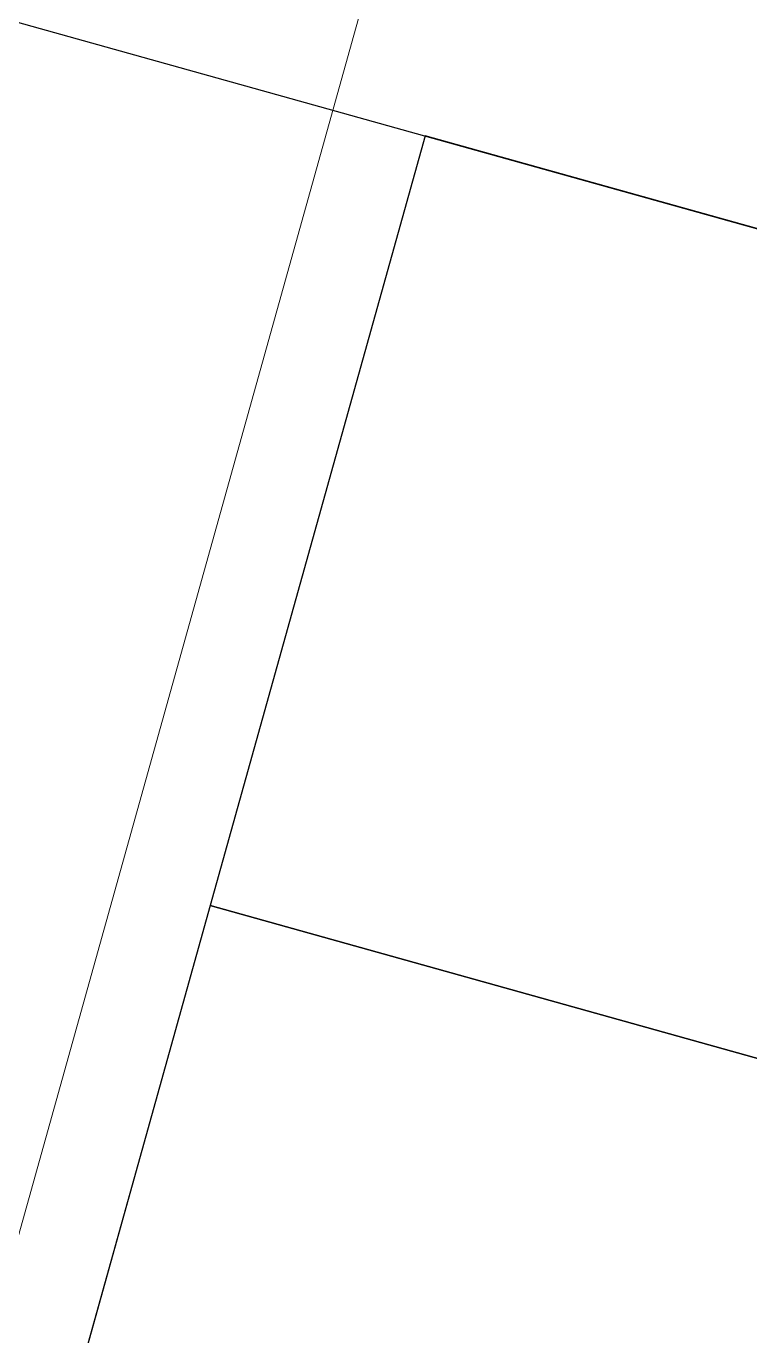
# Model space of a CAD drawing. Header units: millimetres. Extents: x 474016 to 477875, y 2288607 to 2292200.
# Drawn here: x 474422.58 to 474433.9, y 2289343.69 to 2289364.18 of the extents above; entities that cross this region are included whole.
import ezdxf

# ---------------------------------------------------------------- set-up
doc = ezdxf.new("R2010")
doc.units = ezdxf.units.MM
doc.header["$LTSCALE"] = 50
doc.layers.add('BANQUETA', color=251, linetype='Continuous', lineweight=5)
doc.layers.add('CVL_LOTIF', color=1, linetype='Continuous')

msp = doc.modelspace()

# ---------------------------------------------------------------- linework, layer by layer
at = {"layer": 'BANQUETA'}
msp.add_lwpolyline([(474463.89, 2289493.555, -0.540591), (474467.08, 2289494.567), (474508.518, 2289460.782, -0.298203), (474509.18, 2289458.694), (474444.786, 2289228.215, -0.414214), (474442.322, 2289226.827), (474395.129, 2289240.012, -0.414214), (474393.741, 2289242.476), (474463.89, 2289493.555)], format="xyb", dxfattribs=at)
msp.add_lwpolyline([(474428.822, 2289362.462), (474395.186, 2289242.073)], dxfattribs=at)
at = {"layer": 'CVL_LOTIF'}
for points in [[(474456.263, 2289367.774), (474432.185, 2289374.501), (474422.554, 2289377.192), (474419.19, 2289365.153), (474452.899, 2289355.735)], [(474452.899, 2289355.735), (474428.822, 2289362.462), (474425.458, 2289350.423), (474449.536, 2289343.696)], [(474449.536, 2289343.696), (474425.458, 2289350.423), (474422.094, 2289338.384), (474446.172, 2289331.657)]]:
    msp.add_lwpolyline(points, close=True, dxfattribs=at)

doc.saveas('drawing.dxf')
